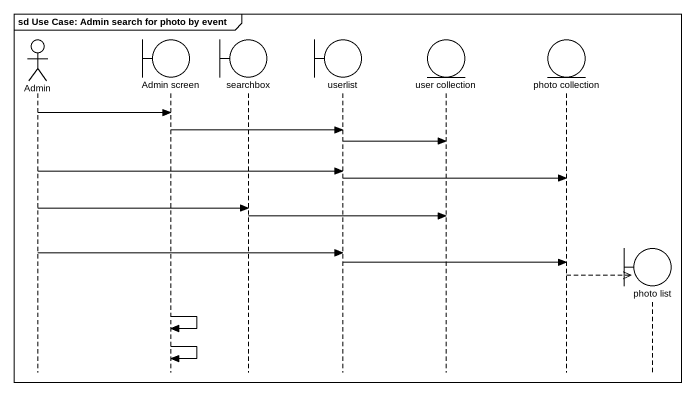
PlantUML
@startuml
mainframe sd Use Case: Admin search for photo by event
hide footbox
actor Admin
boundary "Admin screen" as Admin_screen
boundary searchbox
boundary userlist
entity "user collection" as user_collection
entity "photo collection" as photo_collection
boundary "photo list" as photo_list

Admin -> Admin_screen
Admin_screen -> userlist
userlist -> user_collection
Admin -> userlist
userlist -> photo_collection
Admin -> searchbox
searchbox -> user_collection
Admin -> userlist
userlist -> photo_collection
photo_collection -->> photo_list **
Admin_screen -> Admin_screen
Admin_screen -> Admin_screen
@enduml
